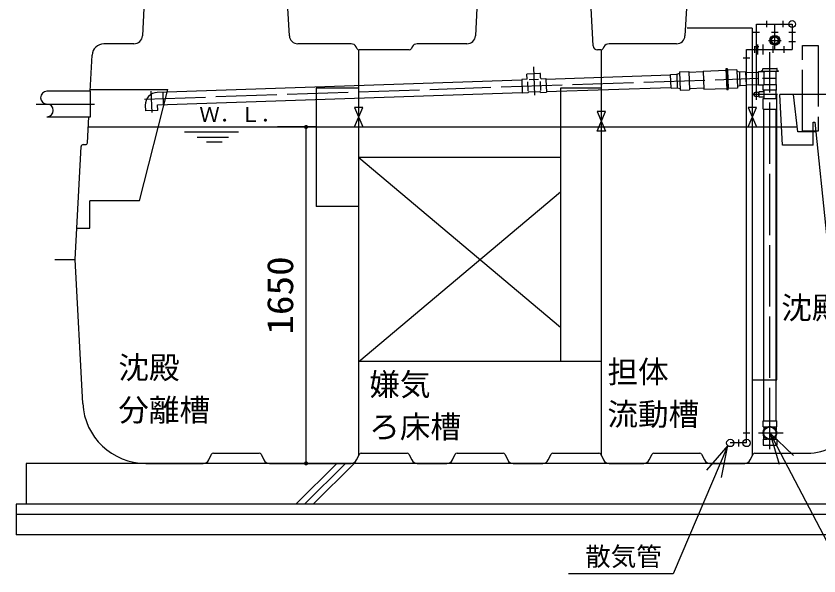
# Model space of a CAD drawing. Units: millimetres, scale not verified. Extents: x -14850 to 14850, y -10500 to 10500.
# Drawn here: x -10599 to -6662, y -6364 to -3618 of the extents above; entities that cross this region are included whole.
import ezdxf
from ezdxf.enums import TextEntityAlignment as Align

# ---------------------------------------------------------------- set-up
doc = ezdxf.new("R2010")
doc.units = ezdxf.units.MM
doc.header["$LTSCALE"] = 50
doc.linetypes.add('LONG_DASHED1', pattern=[7, 6, -1])
for name, color, linetype, lineweight in [('0-0_躯体', 3, 'Continuous', 25), ('0-1_機器', 3, 'Continuous', 25), ('0-2_製作', 5, 'Continuous', 25)]:
    doc.layers.add(name, color=color, linetype=linetype, lineweight=lineweight)
doc.styles.add('ＭＳ ゴシック', font='')
doc.styles.get('ＭＳ ゴシック').set_extended_font_data('MS Gothic')

msp = doc.modelspace()

# ---------------------------------------------------------------- linework, layer by layer
at = {"layer": '0-0_躯体'}
for p, q in [((-9972.06, -3579.34), (-9979.15, -3714.48)), ((-9259.01, -3714.48), (-9266.09, -3579.34)), ((-8339.06, -3579.34), (-8346.15, -3714.48)), ((-7769.45, -3763.44), (-7779.09, -3579.34)), ((-7312.06, -3579.34), (-7319.15, -3714.48)), ((-6968.58, -3657.29), (-6793.58, -3657.29)), ((-6968.58, -4029.29), (-6968.58, -3657.29)), ((-6918.58, -3673.29), (-6918.58, -3641.29)), ((-6878.58, -3737.29), (-6878.58, -3657.29)), ((-6838.58, -3673.29), (-6838.58, -3641.29)), ((-6793.58, -3657.29), (-6793.58, -3782.29)), ((-6989.08, -3676.98), (-7309.17, -3676.98)), ((-6989.08, -3676.98), (-6989.08, -5774.65)), ((-6953.08, -3699.29), (-6984.08, -3699.29)), ((-6895.08, -3697.29), (-6862.08, -3697.29)), ((-6809.58, -3697.29), (-6777.58, -3697.29)), ((-10021.09, -3754.29), (-10168.59, -3754.29)), ((-8956.44, -3754.29), (-9217.07, -3754.29)), ((-8927.45, -3777.65), (-8931.4, -3769.76)), ((-8656.76, -3769.76), (-8660.71, -3777.65)), ((-8388.09, -3754.29), (-8631.72, -3754.29)), ((-7716.76, -3769.76), (-7720.71, -3777.65)), ((-7361.09, -3754.29), (-7691.72, -3754.29)), ((-6980.57, -3767.29), (-6956.58, -3767.29)), ((-6977.15, -3798.79), (-6977.15, -3765.79)), ((-6963.15, -3757.79), (-6963.15, -3806.79)), ((-6937.15, -3757.79), (-6937.15, -3806.79)), ((-6887.15, -3798.29), (-6887.15, -3766.29)), ((-6833.58, -3798.29), (-6833.58, -3766.29)), ((-6809.58, -3742.29), (-6777.58, -3742.29)), ((-10235.84, -3987.29), (-10226.51, -3809.25)), ((-8919.08, -5774.65), (-8919.08, -3784.05)), ((-8671.44, -3784.29), (-8916.72, -3784.29)), ((-7731.44, -3784.29), (-7747.48, -3784.29)), ((-7729.08, -5774.65), (-7729.08, -3784.05)), ((-7017.15, -5712.29), (-7017.15, -3782.29)), ((-7017.15, -3782.29), (-6793.58, -3782.29)), ((-7033.65, -3822.29), (-7000.65, -3822.29)), ((-7345.38, -3891.38), (-7300.41, -3889.85)), ((-7345.38, -3891.38), (-7342.33, -3981.33)), ((-7300.41, -3889.85), (-7297.36, -3979.8)), ((-7230.28, -3892.48), (-7300.24, -3894.85)), ((-7230.43, -3887.98), (-7118, -3884.17)), ((-7230.43, -3887.98), (-7227.41, -3976.93)), ((-7107.23, -3980.36), (-7110.75, -3876.42)), ((-7065.54, -3881.89), (-7110.52, -3883.41)), ((-7065.54, -3881.89), (-7062.49, -3971.84)), ((-7047.89, -3959.83), (-7050.16, -3892.87)), ((-7017.91, -3958.82), (-7020.18, -3891.86)), ((-7020.06, -3895.35), (-6957.97, -3893.25)), ((-6958.58, -3955.74), (-6958.58, -3890.84)), ((-6958.28, -3890.54), (-6933.08, -3890.54)), ((-6938.37, -3886.69), (-6944.21, -3886.69)), ((-6944.21, -3888.49), (-6944.21, -3886.69)), ((-6944.21, -3888.49), (-6860.95, -3888.49)), ((-6938.37, -3886.69), (-6937.84, -3876.43)), ((-6936.84, -3875.49), (-6868.32, -3875.49)), ((-6933.08, -3890.54), (-6933.08, -3888.49)), ((-6933.08, -3890.54), (-6931.08, -3892.79)), ((-6931.08, -3954.79), (-6931.08, -3892.79)), ((-6872.08, -3953.79), (-6872.08, -3888.49)), ((-6869.08, -3878.29), (-6869.02, -3878.34)), ((-6866.78, -3886.69), (-6867.32, -3876.43)), ((-6866.78, -3886.69), (-6860.95, -3886.69)), ((-6860.95, -3888.49), (-6860.95, -3886.69)), ((-8119.06, -3932.63), (-9907.41, -3993.28)), ((-8119.06, -3932.63), (-8116.91, -3996.09)), ((-8031.1, -3900.63), (-8094.56, -3902.78)), ((-8093.7, -3928.26), (-8094.56, -3902.78)), ((-8036.64, -3928.93), (-8083.62, -3930.52)), ((-8021.83, -3925.83), (-8001.25, -3925.13)), ((-8001.25, -3925.13), (-8001.13, -3928.46)), ((-7389.85, -3907.9), (-8001.13, -3928.63)), ((-8001.13, -3928.63), (-7998.98, -3992.09)), ((-7387.7, -3971.36), (-7389.97, -3904.4)), ((-7359.98, -3903.38), (-7357.71, -3970.34)), ((-9128.08, -3972.29), (-9128.08, -4552.29)), ((-8919.08, -3972.29), (-9128.08, -3972.29)), ((-8090.67, -3940.77), (-8089.17, -3985.15)), ((-8028.9, -3938.67), (-8027.4, -3983.05)), ((-7999.09, -3988.59), (-7387.81, -3967.86)), ((-7930.08, -3972.29), (-7930.08, -5312.29)), ((-7729.08, -3972.29), (-7930.08, -3972.29)), ((-7227.57, -3972.43), (-7297.53, -3974.8)), ((-7227.41, -3976.93), (-7114.98, -3973.12)), ((-7062.49, -3971.84), (-7107.47, -3973.36)), ((-7018.03, -3955.32), (-6959.19, -3953.32)), ((-6958.28, -3956.04), (-6935.33, -3956.04)), ((-6935.33, -3956.04), (-6932.97, -3954.79)), ((-6935.33, -3981.99), (-6935.33, -3956.04)), ((-6870.83, -3954.79), (-6932.97, -3954.79)), ((-6869.83, -3981.99), (-6869.83, -3955.79)), ((-10235.37, -3978.29), (-9855.11, -3978.29)), ((-9993.65, -4525.29), (-9855.11, -3978.29)), ((-9905.37, -4053.24), (-8117.03, -3992.59)), ((-9879.42, -3992.33), (-9877.39, -4052.29)), ((-8088.83, -3995.14), (-8116.91, -3996.09)), ((-8088.83, -3995.14), (-8088.89, -3993.34)), ((-8085.89, -3990.14), (-8030.32, -3988.26)), ((-8027.06, -3993.05), (-8027.12, -3991.25)), ((-8027.06, -3993.05), (-7998.98, -3992.09)), ((-7342.33, -3981.33), (-7297.36, -3979.8)), ((-7107.23, -3980.36), (-7114.73, -3980.61)), ((-6956.58, -3990.29), (-6956.58, -4014.29)), ((-6932.58, -3990.29), (-6956.58, -3990.29)), ((-6956.58, -4014.29), (-6932.58, -4014.29)), ((-6870.13, -3982.29), (-6935.03, -3982.29)), ((-6932.58, -3982.29), (-6932.58, -4022.29)), ((-6872.58, -4022.29), (-6872.58, -3982.29)), ((-6341.67, -4002.29), (-6853.72, -4002.29)), ((-6840.62, -4252.29), (-6853.72, -4002.29)), ((-9904.43, -4081.23), (-9905.37, -4053.24)), ((-6936.08, -4075.29), (-6936.08, -4022.29)), ((-6936.08, -4022.29), (-6869.08, -4022.29)), ((-9965.34, -4055.28), (-9964.39, -4083.26)), ((-9904.43, -4081.23), (-9964.39, -4083.26)), ((-8939.08, -4162.29), (-8899.08, -4066.29)), ((-7009.08, -4162.29), (-6969.08, -4066.29)), ((-6932.58, -5604.28), (-6932.58, -4075.29)), ((-6872.58, -5604.28), (-6872.58, -4075.29)), ((-10447.63, -4112.29), (-10234.01, -4112.29)), ((-10249.05, -4239.31), (-10242.39, -4112.29)), ((-10245.01, -4162.29), (-6768.07, -4162.29)), ((-9509.15, -4187.29), (-9772.54, -4187.29)), ((-10270.06, -4248.79), (-10259.04, -4248.79)), ((-9711.02, -4212.29), (-9558.18, -4212.29)), ((-9587.98, -4237.29), (-9665.84, -4237.29)), ((-10309.08, -4812.29), (-10280.04, -4258.26)), ((-6690.77, -4252.29), (-6840.62, -4252.29)), ((-9993.65, -4525.29), (-10237.88, -4525.29)), ((-10237.88, -4659.29), (-10237.88, -4525.29)), ((-8919.08, -4552.29), (-9128.08, -4552.29)), ((-10301.06, -4659.29), (-10237.88, -4659.29)), ((-10409.08, -4812.29), (-10309.08, -4812.29)), ((-10272.07, -5518.51), (-10309.08, -4812.29)), ((-6989.08, -5402.29), (-6868.08, -5402.29)), ((-6936.08, -5604.28), (-6932.75, -5604.28)), ((-6936.08, -5632.38), (-6936.08, -5604.28)), ((-6932.58, -5604.28), (-6869.08, -5604.28)), ((-7033.65, -5662.29), (-7000.65, -5662.29)), ((-6936.08, -5632.38), (-6915.51, -5632.38)), ((-6932.75, -5632.38), (-6932.75, -5648.73)), ((-6872.58, -5632.38), (-6872.58, -5648.37)), ((-7057.15, -5695.79), (-7057.15, -5728.79)), ((-6936.08, -5694.19), (-6936.08, -5722.29)), ((-6936.08, -5694.19), (-6915.51, -5694.19)), ((-6932.75, -5694.19), (-6932.75, -5677.84)), ((-6872.58, -5694.19), (-6872.58, -5678.2)), ((-7017.15, -5712.29), (-7097.15, -5712.29)), ((-6936.08, -5722.29), (-6932.75, -5722.29)), ((-6932.58, -5722.29), (-6869.08, -5722.29)), ((-9654.61, -5795.7), (-9640.66, -5767.81)), ((-9631.72, -5762.29), (-9406.44, -5762.29)), ((-9397.49, -5767.81), (-9383.55, -5795.7)), ((-8929.61, -5795.7), (-8915.66, -5767.81)), ((-8906.72, -5762.29), (-8681.44, -5762.29)), ((-8672.5, -5767.81), (-8658.55, -5795.7)), ((-8459.61, -5795.7), (-8445.66, -5767.81)), ((-8436.72, -5762.29), (-8211.44, -5762.29)), ((-8202.49, -5767.81), (-8188.55, -5795.7)), ((-7989.61, -5795.7), (-7975.66, -5767.81)), ((-7966.72, -5762.29), (-7741.44, -5762.29)), ((-7732.49, -5767.81), (-7718.55, -5795.7)), ((-7494.61, -5795.7), (-7480.66, -5767.81)), ((-7471.72, -5762.29), (-7246.44, -5762.29)), ((-7237.49, -5767.81), (-7223.55, -5795.7)), ((-6999.61, -5795.7), (-6985.66, -5767.81)), ((-6976.72, -5762.29), (-6720.22, -5762.29)), ((-9962.49, -5812.29), (-9681.44, -5812.29)), ((-9356.72, -5812.29), (-8956.44, -5812.29)), ((-8631.72, -5812.29), (-8486.44, -5812.29)), ((-8161.72, -5812.29), (-8016.44, -5812.29)), ((-7691.72, -5812.29), (-7521.44, -5812.29)), ((-7196.72, -5812.29), (-7026.44, -5812.29))]:
    msp.add_line(p, q, dxfattribs=at)
at = {"layer": '0-0_躯体', "linetype": 'LONG_DASHED1'}
for p, q in [((-6878.58, -3778.55), (-6878.58, -3692.81)), ((-6908.95, -3737.29), (-6847.35, -3737.29)), ((-6902.58, -5742.48), (-6902.58, -3794.79)), ((-8062.25, -3867.25), (-8057.54, -4006.02)), ((-7110.52, -3883.41), (-7107.47, -3973.36)), ((-9969.85, -4025.41), (-6958.58, -3923.29)), ((-6939.28, -3923.29), (-6869.83, -3923.29)), ((-9937.66, -3986.33), (-9934.1, -4091.47)), ((-6866.08, -4002.29), (-6985.58, -4002.29)), ((-10500.39, -4049.79), (-10214.84, -4049.79)), ((-6959.29, -5663.29), (-6838.07, -5663.29))]:
    msp.add_line(p, q, dxfattribs=at)
at = {"layer": '0-0_躯体', "color": 2}
for p, q in [((-9026.76, -5812.29), (-9226.76, -6012.29)), ((-9184.33, -6012.29), (-8984.33, -5812.29)), ((-8941.9, -5812.29), (-9141.9, -6012.29))]:
    msp.add_line(p, q, dxfattribs=at)
at = {"layer": '0-0_躯体', "linetype": 'LONG_DASHED1'}
msp.add_lwpolyline([(-6742.6, -3762.29), (-6665.69, -3762.29), (-6665.69, -4182.29), (-6742.6, -4182.29)], close=True, dxfattribs=at)
at = {"layer": '0-0_躯体'}
for points in [[(-7110.75, -3876.42), (-7118.25, -3876.67), (-7114.73, -3980.61)], [(-7020.18, -3891.86), (-7050.16, -3892.87), (-7065.29, -3889.38)], [(-8093.7, -3928.26), (-8119.18, -3929.13), (-8119.07, -3932.46)], [(-8026.9, -3921.09), (-8027.6, -3900.51), (-8030.92, -3900.62)], [(-7389.97, -3904.4), (-7359.98, -3903.38), (-7345.13, -3898.87)], [(-7387.7, -3971.36), (-7357.71, -3970.34), (-7342.59, -3973.83)], [(-7017.91, -3958.82), (-7047.89, -3959.83), (-7062.75, -3964.34)], [(-10234.01, -4112.29), (-10234.01, -3987.29), (-10447.63, -3987.29)], [(-6868.08, -5402.29), (-6868.08, -4002.29), (-6989.08, -4002.29)], [(-6678.47, -4185.29), (-6765.25, -4185.29), (-6787.71, -4002.29)], [(-6683.3, -4139.29), (-6625.29, -4691.23), (-6306.44, -4674.52), (-6341.67, -4002.29)], [(-6936.08, -4075.29), (-6869.08, -4075.29), (-6869.08, -4022.29)], [(-8899.08, -4066.29), (-8939.08, -4066.29), (-8899.08, -4162.29)], [(-6969.08, -4066.29), (-7009.08, -4066.29), (-6969.08, -4162.29)], [(-6690.77, -4252.29), (-6690.77, -4139.29), (-6683.3, -4139.29)], [(-7930.08, -4312.29), (-8919.08, -4312.29), (-7930.08, -5143.38)], [(-7729.08, -5312.29), (-8919.08, -5312.29), (-7930.08, -4481.19)], [(-6889.64, -5632.38), (-6869.08, -5632.38), (-6869.08, -5604.28)], [(-6787.24, -5774.18), (-6902.58, -5663.29), (-6858.14, -5816.99)], [(-6902.58, -5663.29), (-6534.86, -6364.49), (-5438.37, -6364.49)], [(-6889.64, -5694.19), (-6869.08, -5694.19), (-6869.08, -5722.29)], [(-7109.08, -5725.29), (-7376.71, -6354.73), (-7890.55, -6354.73)], [(-7140.04, -5882.26), (-7109.08, -5725.29), (-7214.38, -5845.75)]]:
    msp.add_lwpolyline(points, dxfattribs=at)
msp.add_lwpolyline([(-7709.08, -4086.29), (-7749.08, -4086.29), (-7709.08, -4182.29), (-7749.08, -4182.29)], close=True, dxfattribs=at)
for centre, radius in [((-6793.58, -3657.29), 16.5), ((-6878.58, -3737.29), 24.5), ((-6878.58, -3737.29), 22), ((-6878.58, -3737.29), 16.5), ((-6968.58, -4002.29), 12), ((-6902.58, -5663.29), 33.5), ((-6902.58, -5663.29), 30), ((-7097.15, -5712.28), 18), ((-7017.15, -5712.28), 18)]:
    msp.add_circle(centre, radius, dxfattribs=at)
for centre, radius, start, end in [((-10021.09, -3712.29), 42, 270, 357), ((-9217.07, -3712.29), 42, 182.99998, 270), ((-8388.09, -3712.29), 42, 270, 357), ((-7361.09, -3712.29), 42, 270, 357), ((-10168.59, -3812.29), 58, 90, 177), ((-8956.44, -3782.29), 28, 26.56505, 90), ((-8916.72, -3772.29), 12, 206.56503, 270), ((-8671.44, -3772.29), 12, 270, 333.43494), ((-8631.72, -3782.29), 28, 90, 153.43494), ((-7747.48, -3762.29), 22, 182.99998, 270), ((-7731.44, -3772.29), 12, 270, 333.43494), ((-7691.72, -3782.29), 28, 90, 153.43494), ((-6936.84, -3876.49), 1, 90, 177), ((-6868.32, -3876.49), 1, 3, 90), ((-8022, -3920.93), 4.9, 181.94241, 271.94241), ((-6871.08, -3953.79), 1, 180, 270), ((-6870.83, -3955.79), 1, 0, 90), ((-10447.63, -4018.54), 31.25, 90, 270), ((-9905.37, -4053.24), 60, 91.9424, 181.94241), ((-8085.79, -3993.24), 3.1, 91.9424, 181.94241), ((-8030.22, -3991.35), 3.1, 1.94241, 91.94241), ((-6935.03, -3981.99), 0.3, 180, 270), ((-6870.13, -3981.99), 0.3, 270, 0), ((-10447.63, -4081.04), 31.25, 270, 90), ((-10270.06, -4258.79), 10, 90, 177), ((-10259.04, -4238.79), 10, 270, 357), ((-9962.49, -5502.29), 310, 182.99998, 270), ((-6720.22, -5502.29), 260, 270, 330), ((-9631.72, -5772.29), 10, 90, 153.43494), ((-9406.44, -5772.29), 10, 26.56505, 90), ((-8906.72, -5772.29), 10, 90, 153.43494), ((-8681.44, -5772.29), 10, 26.56505, 90), ((-8436.72, -5772.29), 10, 90, 153.43494), ((-8211.44, -5772.29), 10, 26.56505, 90), ((-7966.72, -5772.29), 10, 90, 153.43494), ((-7741.44, -5772.29), 10, 26.56505, 90), ((-7471.72, -5772.29), 10, 90, 153.43494), ((-7246.44, -5772.29), 10, 26.56505, 90), ((-6976.72, -5772.29), 10, 90, 153.43494), ((-9681.44, -5782.29), 30, 270, 333.43494), ((-9356.72, -5782.29), 30, 206.56503, 270), ((-8956.44, -5782.29), 30, 270, 333.43494), ((-8631.72, -5782.29), 30, 206.56503, 270), ((-8486.44, -5782.29), 30, 270, 333.43494), ((-8161.72, -5782.29), 30, 206.56503, 270), ((-8016.44, -5782.29), 30, 270, 333.43494), ((-7691.72, -5782.29), 30, 206.56503, 270), ((-7521.44, -5782.29), 30, 270, 333.43494), ((-7196.72, -5782.29), 30, 206.56503, 270), ((-7026.44, -5782.29), 30, 270, 333.43494)]:
    msp.add_arc(centre, radius, start, end, dxfattribs=at)
at = {"layer": '0-1_機器', "color": 2}
for p, q in [((-10549.08, -5812.29), (-10549.08, -6012.29)), ((-5449.08, -5812.29), (-10549.08, -5812.29)), ((-5399.08, -6012.29), (-10599.08, -6012.29)), ((-10599.08, -6012.29), (-10599.08, -6162.29)), ((-5399.08, -6062.29), (-10599.08, -6062.29))]:
    msp.add_line(p, q, dxfattribs=at)
msp.add_lwpolyline([(-5399.08, -6012.29), (-5399.08, -6162.29), (-10599.08, -6162.29)], dxfattribs=at)
at = {"layer": '0-2_製作', "color": 2}
for p, q in [((-9126.85, -4162.29), (-9317.45, -4162.29)), ((-9176.85, -5812.29), (-9176.85, -4162.29)), ((-9126.85, -5812.29), (-9317.45, -5812.29))]:
    msp.add_line(p, q, dxfattribs=at)
at = {"layer": '0-2_製作'}
for points in [[(-9186.83, -4161.66), (-9176.85, -4162.29), (-9186.85, -4162.29)], [(-9186.85, -4162.29), (-9184.14, -4169.13), (-9186.77, -4163.54)], [(-9186.85, -4162.29), (-9183.22, -4169.99), (-9184.14, -4169.13)], [(-9176.85, -4162.29), (-9183.22, -4169.99), (-9186.85, -4162.29)], [(-9186.67, -4160.41), (-9176.85, -4162.29), (-9186.83, -4161.66)], [(-9186.77, -4163.54), (-9184.94, -4168.16), (-9186.53, -4164.77)], [(-9186.77, -4163.54), (-9184.14, -4169.13), (-9184.94, -4168.16)], [(-9186.36, -4159.2), (-9176.85, -4162.29), (-9186.67, -4160.41)], [(-9186.53, -4164.77), (-9185.61, -4167.1), (-9186.14, -4165.97)], [(-9186.53, -4164.77), (-9184.94, -4168.16), (-9185.61, -4167.1)], [(-9185.89, -4158.03), (-9176.85, -4162.29), (-9186.36, -4159.2)], [(-9185.29, -4156.93), (-9176.85, -4162.29), (-9185.89, -4158.03)], [(-9184.55, -4155.91), (-9176.85, -4162.29), (-9185.29, -4156.93)], [(-9183.69, -4155), (-9176.85, -4162.29), (-9184.55, -4155.91)], [(-9182.72, -4154.2), (-9176.85, -4162.29), (-9183.69, -4155)], [(-9176.85, -4162.29), (-9182.2, -4170.73), (-9183.22, -4169.99)], [(-9181.66, -4153.52), (-9176.85, -4162.29), (-9182.72, -4154.2)], [(-9176.85, -4162.29), (-9181.1, -4171.33), (-9182.2, -4170.73)], [(-9180.53, -4152.99), (-9176.85, -4162.29), (-9181.66, -4153.52)], [(-9176.85, -4162.29), (-9179.94, -4171.8), (-9181.1, -4171.33)], [(-9180.53, -4152.99), (-9176.85, -4152.29), (-9176.85, -4162.29)], [(-9179.33, -4152.6), (-9176.85, -4152.29), (-9180.53, -4152.99)], [(-9176.85, -4162.29), (-9178.72, -4172.11), (-9179.94, -4171.8)], [(-9178.1, -4152.36), (-9176.85, -4152.29), (-9179.33, -4152.6)], [(-9176.85, -4162.29), (-9177.47, -4172.27), (-9178.72, -4172.11)], [(-9176.85, -4162.29), (-9176.85, -4172.29), (-9177.47, -4172.27)], [(-9176.85, -4152.29), (-9166.85, -4162.29), (-9176.85, -4162.29)], [(-9176.22, -4152.31), (-9166.85, -4162.29), (-9176.85, -4152.29)], [(-9176.85, -4162.29), (-9175.59, -4172.21), (-9176.85, -4172.29)], [(-9176.85, -4162.29), (-9174.36, -4171.97), (-9175.59, -4172.21)], [(-9176.85, -4162.29), (-9173.16, -4171.58), (-9174.36, -4171.97)], [(-9176.85, -4162.29), (-9172.03, -4171.05), (-9173.16, -4171.58)], [(-9166.85, -4162.29), (-9172.03, -4171.05), (-9176.85, -4162.29)], [(-9174.97, -4152.46), (-9166.85, -4162.29), (-9176.22, -4152.31)], [(-9173.76, -4152.78), (-9166.85, -4162.29), (-9174.97, -4152.46)], [(-9172.59, -4153.24), (-9166.85, -4162.29), (-9173.76, -4152.78)], [(-9171.49, -4153.84), (-9166.85, -4162.29), (-9172.59, -4153.24)], [(-9166.85, -4162.29), (-9170.97, -4170.38), (-9172.03, -4171.05)], [(-9170.47, -4154.58), (-9166.85, -4162.29), (-9171.49, -4153.84)], [(-9166.85, -4162.29), (-9170, -4169.58), (-9170.97, -4170.38)], [(-9169.56, -4155.44), (-9166.85, -4162.29), (-9170.47, -4154.58)], [(-9166.85, -4162.29), (-9169.14, -4168.66), (-9170, -4169.58)], [(-9169.56, -4155.44), (-9166.92, -4161.03), (-9166.85, -4162.29)], [(-9168.76, -4156.41), (-9166.92, -4161.03), (-9169.56, -4155.44)], [(-9166.85, -4162.29), (-9168.4, -4167.64), (-9169.14, -4168.66)], [(-9168.76, -4156.41), (-9167.16, -4159.8), (-9166.92, -4161.03)], [(-9168.08, -4157.47), (-9167.16, -4159.8), (-9168.76, -4156.41)], [(-9166.85, -4162.29), (-9167.8, -4166.54), (-9168.4, -4167.64)], [(-9168.08, -4157.47), (-9167.55, -4158.6), (-9167.16, -4159.8)], [(-9166.85, -4162.29), (-9167.33, -4165.38), (-9167.8, -4166.54)], [(-9166.85, -4162.29), (-9167.02, -4164.16), (-9167.33, -4165.38)], [(-9166.85, -4162.29), (-9166.87, -4162.91), (-9167.02, -4164.16)], [(-9186.83, -5811.66), (-9176.85, -5812.29), (-9186.85, -5812.29)], [(-9186.85, -5812.29), (-9182.2, -5820.73), (-9186.77, -5813.54)], [(-9186.85, -5812.29), (-9181.1, -5821.33), (-9182.2, -5820.73)], [(-9176.85, -5812.29), (-9181.1, -5821.33), (-9186.85, -5812.29)], [(-9186.67, -5810.41), (-9176.85, -5812.29), (-9186.83, -5811.66)], [(-9186.77, -5813.54), (-9183.22, -5819.99), (-9186.53, -5814.77)], [(-9186.77, -5813.54), (-9182.2, -5820.73), (-9183.22, -5819.99)], [(-9186.36, -5809.2), (-9176.85, -5812.29), (-9186.67, -5810.41)], [(-9186.53, -5814.77), (-9184.14, -5819.13), (-9186.14, -5815.97)], [(-9186.53, -5814.77), (-9183.22, -5819.99), (-9184.14, -5819.13)], [(-9185.89, -5808.03), (-9176.85, -5812.29), (-9186.36, -5809.2)], [(-9186.14, -5815.97), (-9184.94, -5818.16), (-9185.61, -5817.1)], [(-9186.14, -5815.97), (-9184.14, -5819.13), (-9184.94, -5818.16)], [(-9185.29, -5806.93), (-9176.85, -5812.29), (-9185.89, -5808.03)], [(-9184.55, -5805.91), (-9176.85, -5812.29), (-9185.29, -5806.93)], [(-9183.69, -5805), (-9176.85, -5812.29), (-9184.55, -5805.91)], [(-9182.72, -5804.2), (-9176.85, -5812.29), (-9183.69, -5805)], [(-9181.66, -5803.52), (-9176.85, -5812.29), (-9182.72, -5804.2)], [(-9181.66, -5803.52), (-9176.85, -5802.29), (-9176.85, -5812.29)], [(-9180.53, -5802.99), (-9176.85, -5802.29), (-9181.66, -5803.52)], [(-9176.85, -5812.29), (-9179.94, -5821.8), (-9181.1, -5821.33)], [(-9179.33, -5802.6), (-9176.85, -5802.29), (-9180.53, -5802.99)], [(-9176.85, -5812.29), (-9178.72, -5822.11), (-9179.94, -5821.8)], [(-9178.1, -5802.36), (-9176.85, -5802.29), (-9179.33, -5802.6)], [(-9176.85, -5812.29), (-9177.47, -5822.27), (-9178.72, -5822.11)], [(-9176.85, -5812.29), (-9176.85, -5822.29), (-9177.47, -5822.27)], [(-9176.85, -5802.29), (-9166.85, -5812.29), (-9176.85, -5812.29)], [(-9176.22, -5802.31), (-9166.85, -5812.29), (-9176.85, -5802.29)], [(-9176.85, -5812.29), (-9175.59, -5822.21), (-9176.85, -5822.29)], [(-9176.85, -5812.29), (-9174.36, -5821.97), (-9175.59, -5822.21)], [(-9176.85, -5812.29), (-9173.16, -5821.58), (-9174.36, -5821.97)], [(-9176.85, -5812.29), (-9172.03, -5821.05), (-9173.16, -5821.58)], [(-9176.85, -5812.29), (-9170.97, -5820.38), (-9172.03, -5821.05)], [(-9166.85, -5812.29), (-9170.97, -5820.38), (-9176.85, -5812.29)], [(-9174.97, -5802.46), (-9166.85, -5812.29), (-9176.22, -5802.31)], [(-9173.76, -5802.78), (-9166.85, -5812.29), (-9174.97, -5802.46)], [(-9172.59, -5803.24), (-9166.85, -5812.29), (-9173.76, -5802.78)], [(-9171.49, -5803.84), (-9166.85, -5812.29), (-9172.59, -5803.24)], [(-9171.49, -5803.84), (-9166.92, -5811.03), (-9166.85, -5812.29)], [(-9170.47, -5804.58), (-9166.92, -5811.03), (-9171.49, -5803.84)], [(-9166.85, -5812.29), (-9170, -5819.58), (-9170.97, -5820.38)], [(-9170.47, -5804.58), (-9167.16, -5809.8), (-9166.92, -5811.03)], [(-9169.56, -5805.44), (-9167.16, -5809.8), (-9170.47, -5804.58)], [(-9166.85, -5812.29), (-9169.14, -5818.66), (-9170, -5819.58)], [(-9169.56, -5805.44), (-9167.55, -5808.6), (-9167.16, -5809.8)], [(-9168.76, -5806.41), (-9167.55, -5808.6), (-9169.56, -5805.44)], [(-9166.85, -5812.29), (-9168.4, -5817.64), (-9169.14, -5818.66)], [(-9168.76, -5806.41), (-9168.08, -5807.47), (-9167.55, -5808.6)], [(-9166.85, -5812.29), (-9167.8, -5816.54), (-9168.4, -5817.64)], [(-9166.85, -5812.29), (-9167.33, -5815.38), (-9167.8, -5816.54)], [(-9166.85, -5812.29), (-9167.02, -5814.16), (-9167.33, -5815.38)], [(-9166.85, -5812.29), (-9166.87, -5812.91), (-9167.02, -5814.16)]]:
    msp.add_solid(points, dxfattribs=at)

# ---------------------------------------------------------------- texts
at = {"layer": '0-0_躯体', "color": 4, "style": 'ＭＳ ゴシック'}
for s, height, p in [('Ｗ．Ｌ．', 73.31, (-9700.48, -4159.07)), ('沈殿槽', 110, (-6847.09, -5136.97)), ('沈殿', 110, (-10097.49, -5430.44)), ('担体', 110, (-7699.35, -5451.37)), ('嫌気', 110, (-8867.09, -5513.05)), ('分離槽', 110, (-10097.83, -5638.44)), ('流動槽', 110, (-7699.69, -5659.37)), ('ろ床槽', 110, (-8867.43, -5721.05)), ('\u3000散気管\u3000', 91.79, (-7933.67, -6342.4))]:
    msp.add_text(s, height=height, dxfattribs=at).set_placement(p, align=Align.BOTTOM_LEFT)
at = {"layer": '0-2_製作', "color": 4, "style": 'ＭＳ ゴシック', "width": 1.1}
msp.add_text('1650', height=128.4, rotation=90, dxfattribs=at).set_placement((-9201.85, -5181.04), align=Align.BOTTOM_LEFT)

doc.saveas('drawing.dxf')
